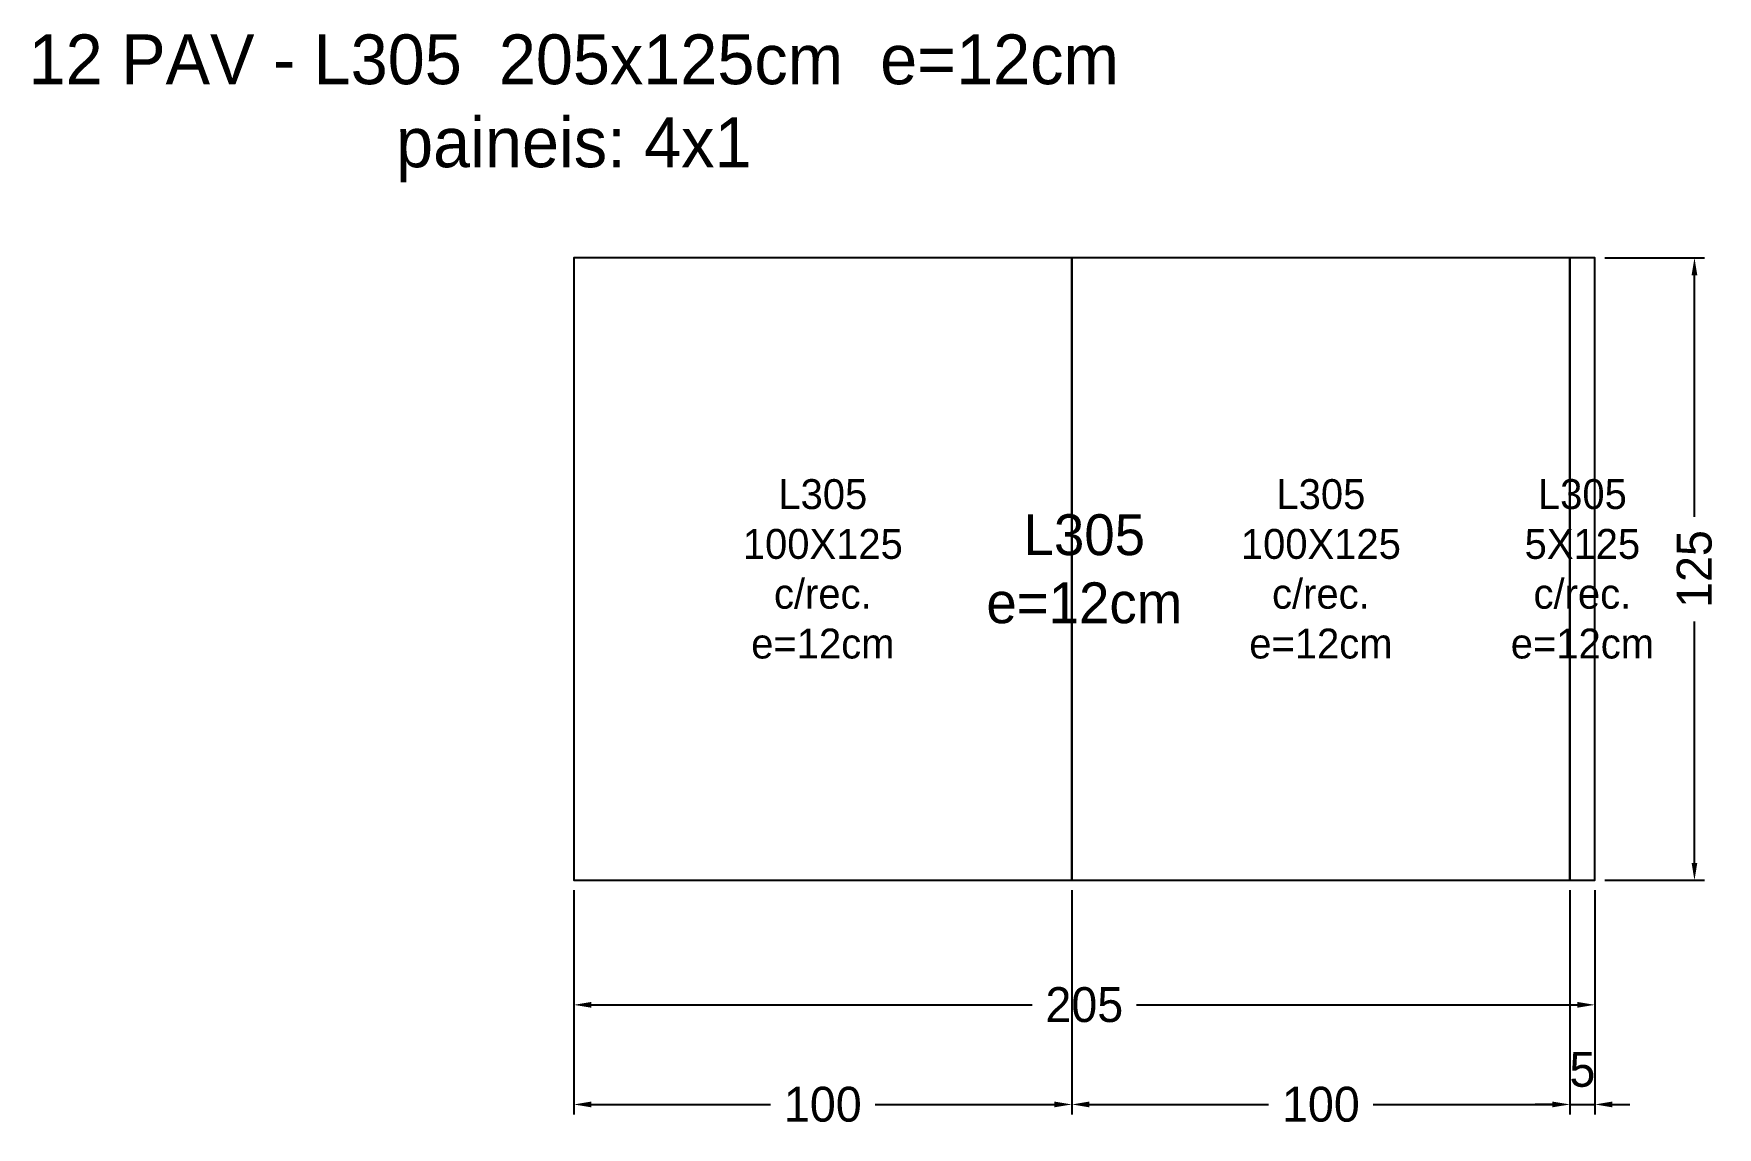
# Model space of a CAD drawing. Header units: metres. Extents: x -108 to 230, y -50 to 170.
import ezdxf

# ---------------------------------------------------------------- set-up
doc = ezdxf.new("R2010")
doc.units = ezdxf.units.M
for name, color, linetype in [('AUX00', 2, 'Continuous'), ('Contorno', 7, 'Continuous'), ('COTA', 3, 'Continuous'), ('NOMENCLATURA', 2, 'Continuous'), ('Paineis', 3, 'Continuous'), ('Texto Secao', 2, 'Continuous')]:
    doc.layers.add(name, color=color, linetype=linetype)
doc.dimstyles.new('COTA_LJ', dxfattribs={"dimtxt": 7, "dimasz": 3.5, "dimexe": 2, "dimexo": 2, "dimgap": 1.5, "dimtad": 1, "dimdec": 1, "dimcen": 2.5, "dimclrd": 3, "dimclre": 3, "dimclrt": 3, "dimazin": 3, "dimtfac": 1, "dimtmove": 0, "dimatfit": 3})

# ---------------------------------------------------------------- blocks, each defined once
blk = doc.blocks.new('_CLOSEDFILLED')
at = {"color": 0, "linetype": 'BYBLOCK'}
blk.add_solid([(-1, 0.164), (0, 0), (-1, -0.164)], dxfattribs=at)
blk = doc.blocks.new('*D1')
at = {"color": 3}
for p, q in [((0, -2), (0, -27)), ((205, -2), (205, -27)), ((3.5, -25), (92, -25)), ((113, -25), (201.5, -25))]:
    blk.add_line(p, q, dxfattribs=at)
at = {"layer": 'Defpoints'}
for p in [(0, 0), (205, 0), (0, -25)]:
    blk.add_point(p, dxfattribs=at)
at = {"layer": 'COTA', "color": 3, "xscale": 3.5, "yscale": 3.5, "rotation": 180}
blk.add_blockref('_CLOSEDFILLED', (0, -25), dxfattribs=at)
at = {"layer": 'COTA', "color": 3, "xscale": 3.5, "yscale": 3.5}
blk.add_blockref('_CLOSEDFILLED', (205, -25), dxfattribs=at)
at = {"layer": 'COTA', "color": 3, "insert": (102.5, -25), "char_height": 7, "attachment_point": 5}
blk.add_mtext('205', dxfattribs=at)
blk = doc.blocks.new('*D2')
at = {"color": 3}
for p, q in [((207, 125), (227, 125)), ((225, 73), (225, 121.5)), ((225, 3.5), (225, 52)), ((207, 0), (227, 0))]:
    blk.add_line(p, q, dxfattribs=at)
at = {"layer": 'Defpoints'}
for p in [(205, 125), (205, 0), (225, 0)]:
    blk.add_point(p, dxfattribs=at)
at = {"layer": 'COTA', "color": 3, "xscale": 3.5, "yscale": 3.5}
for p, rotation in [((225, 125), 90), ((225, 0), 270)]:
    blk.add_blockref('_CLOSEDFILLED', p, dxfattribs=dict(at, rotation=rotation))
at = {"layer": 'COTA', "color": 3, "insert": (225, 62.5), "char_height": 7, "attachment_point": 5, "rotation": 90}
blk.add_mtext('125', dxfattribs=at)
blk = doc.blocks.new('*D3')
at = {"color": 3}
for p, q in [((0, -2), (0, -47)), ((100, -2), (100, -47)), ((3.5, -45), (39.5, -45)), ((60.5, -45), (96.5, -45))]:
    blk.add_line(p, q, dxfattribs=at)
at = {"layer": 'Defpoints'}
for p in [(0, 0), (100, 0), (0, -45)]:
    blk.add_point(p, dxfattribs=at)
at = {"layer": 'COTA', "color": 3, "xscale": 3.5, "yscale": 3.5, "rotation": 180}
blk.add_blockref('_CLOSEDFILLED', (0, -45), dxfattribs=at)
at = {"layer": 'COTA', "color": 3, "xscale": 3.5, "yscale": 3.5}
blk.add_blockref('_CLOSEDFILLED', (100, -45), dxfattribs=at)
at = {"layer": 'COTA', "color": 3, "insert": (50, -45), "char_height": 7, "attachment_point": 5}
blk.add_mtext('100', dxfattribs=at)
blk = doc.blocks.new('*D4')
at = {"color": 3}
for p, q in [((100, -2), (100, -47)), ((200, -2), (200, -47)), ((103.5, -45), (139.5, -45)), ((160.5, -45), (196.5, -45))]:
    blk.add_line(p, q, dxfattribs=at)
at = {"layer": 'Defpoints'}
for p in [(100, 0), (200, 0), (100, -45)]:
    blk.add_point(p, dxfattribs=at)
at = {"layer": 'COTA', "color": 3, "xscale": 3.5, "yscale": 3.5, "rotation": 180}
blk.add_blockref('_CLOSEDFILLED', (100, -45), dxfattribs=at)
at = {"layer": 'COTA', "color": 3, "xscale": 3.5, "yscale": 3.5}
blk.add_blockref('_CLOSEDFILLED', (200, -45), dxfattribs=at)
at = {"layer": 'COTA', "color": 3, "insert": (150, -45), "char_height": 7, "attachment_point": 5}
blk.add_mtext('100', dxfattribs=at)

msp = doc.modelspace()

# ---------------------------------------------------------------- linework, layer by layer
at = {"layer": 'Contorno'}
msp.add_lwpolyline([(205, 125), (0, 125), (0, 0), (205, 0), (205, 125)], close=True, dxfattribs=at)
at = {"layer": 'Paineis'}
for points in [[(0, 0), (100, 0), (100, 125), (0, 125)], [(100, 0), (200, 0), (200, 125), (100, 125)], [(200, 0), (205, 0), (205, 125), (200, 125)]]:
    msp.add_lwpolyline(points, close=True, dxfattribs=at)

# ---------------------------------------------------------------- texts
at = {"layer": 'AUX00', "char_height": 6, "attachment_point": 5}
for s, insert, width in [('\\pxqc;L305^J100X125^Jc/rec.^Je=12cm', (50, 62.5), 100), ('\\pxqc;L305^J100X125^Jc/rec.^Je=12cm', (150, 62.5), 100), ('\\pxqc;L305^J5X125^Jc/rec.^Je=12cm', (202.5, 62.5), 5)]:
    msp.add_mtext(s, dxfattribs=dict(at, insert=insert, width=width))
at = {"layer": 'NOMENCLATURA', "insert": (0, 155), "char_height": 10, "width": 225, "attachment_point": 5}
msp.add_mtext('12 PAV - L305  205x125cm  e=12cm  paineis: 4x1', dxfattribs=at)
at = {"layer": 'Texto Secao', "insert": (102.5, 62.5), "char_height": 8.2, "width": 205, "attachment_point": 5}
msp.add_mtext('L305\\Pe=12cm', dxfattribs=at)

# ---------------------------------------------------------------- dimensions: what is measured, and where the dimension line sits
at = {"layer": 'COTA'}
dim = msp.add_linear_dim(base=(225, 0), p1=(205, 0), p2=(205, 125), angle=90, dimstyle='COTA_LJ', dxfattribs=at)
dim.commit()
dim.dimension.update_dxf_attribs({"geometry": '*D2', "text_midpoint": (225, 62.5)})
for base, p1, p2, picture, middle in [((0, -25), (0, 0), (205, 0), '*D1', (102.5, -25)), ((0, -45), (0, 0), (100, 0), '*D3', (50, -45)), ((100, -45), (100, 0), (200, 0), '*D4', (150, -45))]:
    dim = msp.add_linear_dim(base=base, p1=p1, p2=p2, dimstyle='COTA_LJ', dxfattribs=at)
    dim.commit()
    dim.dimension.update_dxf_attribs({"geometry": picture, "text_midpoint": middle})
msp.add_linear_dim(base=(200, -45), p1=(200, 0), p2=(205, 0), dimstyle='COTA_LJ', dxfattribs=at).render()

doc.saveas('drawing.dxf')
